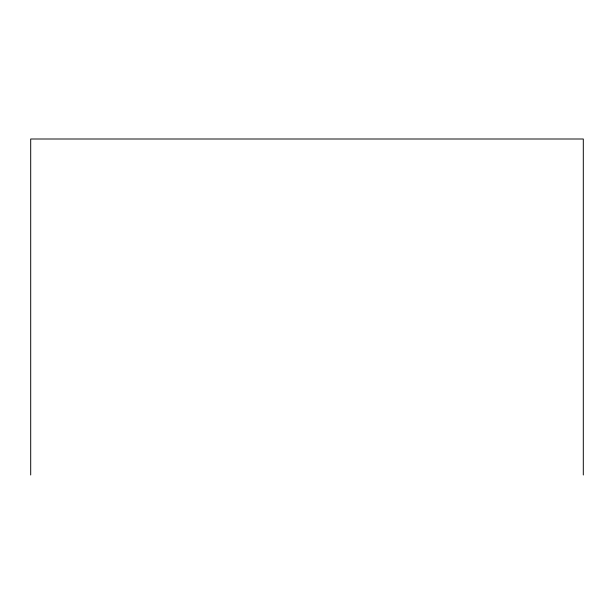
<?xml version="1.0" encoding="UTF-8"?>
<svg xmlns="http://www.w3.org/2000/svg" width="614" height="614" viewBox="0 0 614 614"><rect width="100%" height="100%" fill="white"/><g stroke="black" fill="none" stroke-linecap="round" stroke-linejoin="round"><path stroke-width="0.92" d="M583.3 474.998L583.3 139.002L30.7 139.002L30.7 474.998"/></g></svg>
